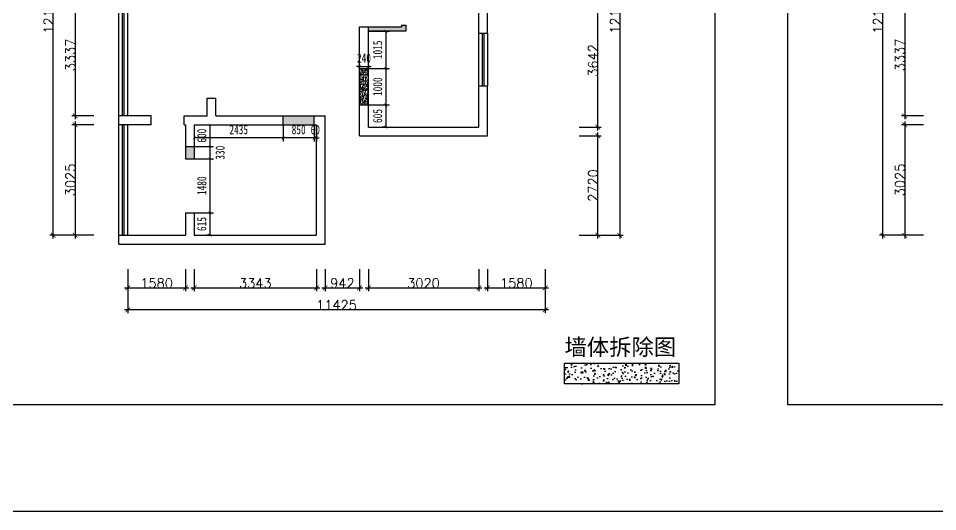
# Model space of a CAD drawing. Header units: millimetres. Extents: x -2231407 to 1513712, y -2704583 to 257.
# Drawn here: x 542322 to 567480, y -1362077 to -1348584 of the extents above; entities that cross this region are included whole.
import ezdxf

# ---------------------------------------------------------------- set-up
doc = ezdxf.new("R2010")
doc.units = ezdxf.units.MM
for name, color, linetype in [('IBS-Refe', 50, 'Continuous'), ('填充', 251, 'Continuous'), ('墙线', 7, 'Continuous')]:
    doc.layers.add(name, color=color, linetype=linetype)
doc.styles.get("Standard").update_dxf_attribs({"font": 'txt', "bigfont": 'gbcbig.shx'})
doc.styles.add('文字', font='')
doc.styles.add('说明文字', font='', dxfattribs={"width": 0.75})
doc.styles.get('文字').set_extended_font_data('SimSun')
doc.styles.get('说明文字').set_extended_font_data('SimSun')
doc.dimstyles.new('1--100', dxfattribs={"dimscale": 100, "dimtxt": 2.5, "dimasz": 0.8, "dimexe": 1, "dimexo": 0.1, "dimgap": 1, "dimtad": 3, "dimdec": 4, "dimrnd": 5, "dimzin": 0, "dimdsep": 46, "dimtxsty": '说明文字', "dimblk": 'ARCHTICK', "dimcen": 0.13, "dimazin": 0, "dimtfac": 1, "dimtdec": 4, "dimtix": 1, "dimtmove": 2, "dimatfit": 3, "dimldrblk": '0定义箭头', "dimfxl": 5, "dimfxlon": 1, "dimtvp": 1, "dimtolj": 1, "dimtzin": 0, "dimarcsym": 0})
doc.dimstyles.new('ISO-25$0', dxfattribs={"dimscale": 0, "dimtxt": 60, "dimasz": 30, "dimexe": 15, "dimexo": 15, "dimtad": 1, "dimdec": 4, "dimlunit": 6, "dimtxsty": 'Standard', "dimblk": 'ARCHTICK', "dimblk1": 'ARCHTICK', "dimblk2": 'ARCHTICK', "dimsah": 1, "dimcen": 3, "dimdle": 3, "dimse2": 1, "dimsd2": 1, "dimadec": 0, "dimazin": 0, "dimtfac": 1, "dimtdec": 4, "dimtmove": 0, "dimatfit": 3, "dimldrblk": 'DOT', "dimfxl": 1, "dimtolj": 1, "dimtzin": 0, "dimarcsym": 0})

# ---------------------------------------------------------------- blocks, each defined once
blk = doc.blocks.new('_ArchTick')
at = {"color": 0, "linetype": 'ByBlock', "const_width": 0.15}
blk.add_lwpolyline([(-0.5, -0.5), (0.5, 0.5)], dxfattribs=at)
blk = doc.blocks.new('*D186')
at = {"color": 250, "lineweight": -2}
for p, q in [((545315, -1355447), (545315, -1356047)), ((546895, -1355447), (546895, -1356047)), ((545225, -1355957), (546985, -1355957))]:
    blk.add_line(p, q, dxfattribs=at)
at = {"layer": 'Defpoints', "color": 0}
for p in [(545315, -1355357), (546895, -1355357), (546895, -1355957)]:
    blk.add_point(p, dxfattribs=at)
at = {"color": 250, "lineweight": -2, "xscale": 130, "yscale": 130, "zscale": 130, "rotation": 180}
blk.add_blockref('_ArchTick', (545315, -1355957), dxfattribs=at)
at = {"color": 250, "lineweight": -2, "xscale": 130, "yscale": 130, "zscale": 130}
blk.add_blockref('_ArchTick', (546895, -1355957), dxfattribs=at)
at = {"color": 0, "insert": (546105, -1355827), "char_height": 260, "attachment_point": 5}
blk.add_mtext('1580', dxfattribs=at)
blk = doc.blocks.new('*D187')
at = {"color": 250, "lineweight": -2}
for p, q in [((547135, -1355447), (547135, -1356047)), ((550478, -1355447), (550478, -1356047)), ((547045, -1355957), (550568, -1355957))]:
    blk.add_line(p, q, dxfattribs=at)
at = {"layer": 'Defpoints', "color": 0}
for p in [(547135, -1355357), (550478, -1355357), (550478, -1355957)]:
    blk.add_point(p, dxfattribs=at)
at = {"color": 250, "lineweight": -2, "xscale": 130, "yscale": 130, "zscale": 130, "rotation": 180}
blk.add_blockref('_ArchTick', (547135, -1355957), dxfattribs=at)
at = {"color": 250, "lineweight": -2, "xscale": 130, "yscale": 130, "zscale": 130}
blk.add_blockref('_ArchTick', (550478, -1355957), dxfattribs=at)
at = {"color": 0, "insert": (548807, -1355827), "char_height": 260, "attachment_point": 5}
blk.add_mtext('3343', dxfattribs=at)
blk = doc.blocks.new('*D188')
at = {"color": 250, "lineweight": -2}
for p, q in [((550718, -1355447), (550718, -1356047)), ((551660, -1355447), (551660, -1356047)), ((550628, -1355957), (551750, -1355957))]:
    blk.add_line(p, q, dxfattribs=at)
at = {"layer": 'Defpoints', "color": 0}
for p in [(550718, -1355357), (551660, -1355357), (551660, -1355957)]:
    blk.add_point(p, dxfattribs=at)
at = {"color": 250, "lineweight": -2, "xscale": 130, "yscale": 130, "zscale": 130, "rotation": 180}
blk.add_blockref('_ArchTick', (550718, -1355957), dxfattribs=at)
at = {"color": 250, "lineweight": -2, "xscale": 130, "yscale": 130, "zscale": 130}
blk.add_blockref('_ArchTick', (551660, -1355957), dxfattribs=at)
at = {"color": 0, "insert": (551189, -1355827), "char_height": 260, "attachment_point": 5}
blk.add_mtext('942', dxfattribs=at)
blk = doc.blocks.new('*D189')
at = {"color": 250, "lineweight": -2}
for p, q in [((551900, -1355447), (551900, -1356047)), ((554920, -1355447), (554920, -1356047)), ((551810, -1355957), (555010, -1355957))]:
    blk.add_line(p, q, dxfattribs=at)
at = {"layer": 'Defpoints', "color": 0}
for p in [(551900, -1355357), (554920, -1355357), (554920, -1355957)]:
    blk.add_point(p, dxfattribs=at)
at = {"color": 250, "lineweight": -2, "xscale": 130, "yscale": 130, "zscale": 130, "rotation": 180}
blk.add_blockref('_ArchTick', (551900, -1355957), dxfattribs=at)
at = {"color": 250, "lineweight": -2, "xscale": 130, "yscale": 130, "zscale": 130}
blk.add_blockref('_ArchTick', (554920, -1355957), dxfattribs=at)
at = {"color": 0, "insert": (553410, -1355827), "char_height": 260, "attachment_point": 5}
blk.add_mtext('3020', dxfattribs=at)
blk = doc.blocks.new('*D190')
at = {"color": 250, "lineweight": -2}
for p, q in [((555160, -1355447), (555160, -1356047)), ((556740, -1355447), (556740, -1356047)), ((555070, -1355957), (556830, -1355957))]:
    blk.add_line(p, q, dxfattribs=at)
at = {"layer": 'Defpoints', "color": 0}
for p in [(555160, -1355357), (556740, -1355357), (556740, -1355957)]:
    blk.add_point(p, dxfattribs=at)
at = {"color": 250, "lineweight": -2, "xscale": 130, "yscale": 130, "zscale": 130, "rotation": 180}
blk.add_blockref('_ArchTick', (555160, -1355957), dxfattribs=at)
at = {"color": 250, "lineweight": -2, "xscale": 130, "yscale": 130, "zscale": 130}
blk.add_blockref('_ArchTick', (556740, -1355957), dxfattribs=at)
at = {"color": 0, "insert": (555950, -1355827), "char_height": 260, "attachment_point": 5}
blk.add_mtext('1580', dxfattribs=at)
blk = doc.blocks.new('*D191')
at = {"color": 250, "lineweight": -2}
for p, q in [((545315, -1356047), (545315, -1356647)), ((556740, -1356047), (556740, -1356647)), ((556830, -1356557), (545225, -1356557))]:
    blk.add_line(p, q, dxfattribs=at)
at = {"layer": 'Defpoints', "color": 0}
for p in [(545315, -1355957), (556740, -1355957), (545315, -1356557)]:
    blk.add_point(p, dxfattribs=at)
at = {"color": 250, "lineweight": -2, "xscale": 130, "yscale": 130, "zscale": 130, "rotation": 180}
blk.add_blockref('_ArchTick', (545315, -1356557), dxfattribs=at)
at = {"color": 250, "lineweight": -2, "xscale": 130, "yscale": 130, "zscale": 130}
blk.add_blockref('_ArchTick', (556740, -1356557), dxfattribs=at)
at = {"color": 0, "insert": (551028, -1356427), "char_height": 260, "attachment_point": 5}
blk.add_mtext('11425', dxfattribs=at)
blk = doc.blocks.new('*D194')
at = {"color": 250, "lineweight": -2}
for p, q in [((544385, -1347915), (543785, -1347915)), ((543875, -1347825), (543875, -1351342)), ((544385, -1351252), (543785, -1351252))]:
    blk.add_line(p, q, dxfattribs=at)
at = {"layer": 'Defpoints', "color": 0}
for p in [(544475, -1347915), (543875, -1351252), (544475, -1351252)]:
    blk.add_point(p, dxfattribs=at)
at = {"color": 250, "lineweight": -2, "xscale": 130, "yscale": 130, "zscale": 130}
for p, rotation in [((543875, -1347915), 90), ((543875, -1351252), 270)]:
    blk.add_blockref('_ArchTick', p, dxfattribs=dict(at, rotation=rotation))
at = {"color": 0, "insert": (543745, -1349584), "char_height": 260, "attachment_point": 5, "rotation": 90}
blk.add_mtext('3337', dxfattribs=at)
blk = doc.blocks.new('*D195')
at = {"color": 250, "lineweight": -2}
for p, q in [((544385, -1351492), (543785, -1351492)), ((543875, -1351402), (543875, -1354607)), ((544385, -1354517), (543785, -1354517))]:
    blk.add_line(p, q, dxfattribs=at)
at = {"layer": 'Defpoints', "color": 0}
for p in [(544475, -1351492), (543875, -1354517), (544475, -1354517)]:
    blk.add_point(p, dxfattribs=at)
at = {"color": 250, "lineweight": -2, "xscale": 130, "yscale": 130, "zscale": 130}
for p, rotation in [((543875, -1351492), 90), ((543875, -1354517), 270)]:
    blk.add_blockref('_ArchTick', p, dxfattribs=dict(at, rotation=rotation))
at = {"color": 0, "insert": (543745, -1353005), "char_height": 260, "attachment_point": 5, "rotation": 90}
blk.add_mtext('3025', dxfattribs=at)
blk = doc.blocks.new('*D196')
at = {"color": 250, "lineweight": -2}
for p, q in [((543785, -1342375), (543185, -1342375)), ((543275, -1354607), (543275, -1342285)), ((543785, -1354517), (543185, -1354517))]:
    blk.add_line(p, q, dxfattribs=at)
at = {"layer": 'Defpoints', "color": 0}
for p in [(543275, -1342375), (543875, -1342375), (543875, -1354517)]:
    blk.add_point(p, dxfattribs=at)
at = {"color": 250, "lineweight": -2, "xscale": 130, "yscale": 130, "zscale": 130}
for p, rotation in [((543275, -1342375), 90), ((543275, -1354517), 270)]:
    blk.add_blockref('_ArchTick', p, dxfattribs=dict(at, rotation=rotation))
at = {"color": 0, "insert": (543145, -1348446), "char_height": 260, "attachment_point": 5, "rotation": 90}
blk.add_mtext('12142', dxfattribs=at)
blk = doc.blocks.new('*D203')
at = {"color": 250, "lineweight": -2}
for p, q in [((558180, -1354607), (558180, -1351707)), ((557670, -1351797), (558270, -1351797)), ((557670, -1354517), (558270, -1354517))]:
    blk.add_line(p, q, dxfattribs=at)
at = {"layer": 'Defpoints', "color": 0}
for p in [(557580, -1351797), (558180, -1351797), (557580, -1354517)]:
    blk.add_point(p, dxfattribs=at)
at = {"color": 250, "lineweight": -2, "xscale": 130, "yscale": 130, "zscale": 130}
for p, rotation in [((558180, -1351797), 90), ((558180, -1354517), 270)]:
    blk.add_blockref('_ArchTick', p, dxfattribs=dict(at, rotation=rotation))
at = {"color": 0, "insert": (558050, -1353157), "char_height": 260, "attachment_point": 5, "rotation": 90}
blk.add_mtext('2720', dxfattribs=at)
blk = doc.blocks.new('*D204')
at = {"color": 250, "lineweight": -2}
for p, q in [((557670, -1347915), (558270, -1347915)), ((558180, -1351647), (558180, -1347825)), ((557670, -1351557), (558270, -1351557))]:
    blk.add_line(p, q, dxfattribs=at)
at = {"layer": 'Defpoints', "color": 0}
for p in [(557580, -1347915), (558180, -1347915), (557580, -1351557)]:
    blk.add_point(p, dxfattribs=at)
at = {"color": 250, "lineweight": -2, "xscale": 130, "yscale": 130, "zscale": 130}
for p, rotation in [((558180, -1347915), 90), ((558180, -1351557), 270)]:
    blk.add_blockref('_ArchTick', p, dxfattribs=dict(at, rotation=rotation))
at = {"color": 0, "insert": (558050, -1349736), "char_height": 260, "attachment_point": 5, "rotation": 90}
blk.add_mtext('3642', dxfattribs=at)
blk = doc.blocks.new('*D207')
at = {"color": 250, "lineweight": -2}
for p, q in [((558270, -1342375), (558870, -1342375)), ((558780, -1342285), (558780, -1354607)), ((558270, -1354517), (558870, -1354517))]:
    blk.add_line(p, q, dxfattribs=at)
at = {"layer": 'Defpoints', "color": 0}
for p in [(558180, -1342375), (558180, -1354517), (558780, -1354517)]:
    blk.add_point(p, dxfattribs=at)
at = {"color": 250, "lineweight": -2, "xscale": 130, "yscale": 130, "zscale": 130}
for p, rotation in [((558780, -1342375), 90), ((558780, -1354517), 270)]:
    blk.add_blockref('_ArchTick', p, dxfattribs=dict(at, rotation=rotation))
at = {"color": 0, "insert": (558650, -1348446), "char_height": 260, "attachment_point": 5, "rotation": 90}
blk.add_mtext('12142', dxfattribs=at)
blk = doc.blocks.new('*D208')
at = {"color": 1, "lineweight": -2, "ltscale": 3}
for p, q in [((550418, -1351503), (550418, -1351955)), ((550478, -1351502), (550478, -1351955)), ((550418, -1351855), (550338, -1351855)), ((550478, -1351855), (550418, -1351855)), ((550478, -1351855), (550558, -1351855))]:
    blk.add_line(p, q, dxfattribs=at)
at = {"layer": 'Defpoints', "color": 0, "ltscale": 3}
for p in [(550418, -1351493), (550478, -1351492), (550418, -1351855)]:
    blk.add_point(p, dxfattribs=at)
at = {"color": 1, "lineweight": -2, "ltscale": 3, "xscale": 80, "yscale": 80, "zscale": 80}
blk.add_blockref('_ArchTick', (550418, -1351855), dxfattribs=at)
at = {"color": 1, "lineweight": -2, "ltscale": 3, "xscale": 80, "yscale": 80, "zscale": 80, "rotation": 180}
blk.add_blockref('_ArchTick', (550478, -1351855), dxfattribs=at)
at = {"color": 2, "ltscale": 3, "insert": (550448, -1351630), "char_height": 250, "attachment_point": 5, "style": '说明文字'}
blk.add_mtext('\\A1;60', dxfattribs=at)
blk = doc.blocks.new('0定义箭头')
at = {"layer": 'IBS-Refe', "color": 3}
for p, q in [((-0.37, 0), (-2.13, 0)), ((-1.44, 1.15), (-1.09, 1.44)), ((-1.44, 1.15), (-0.37, 0)), ((-1.44, -1.15), (-0.37, 0)), ((-1.09, 1.44), (0, 0)), ((-1.09, -1.44), (0, 0)), ((-1.44, -1.15), (-1.09, -1.44))]:
    blk.add_line(p, q, dxfattribs=at)
for points in [[(-1.44, 1.15), (-1.09, 1.44), (-0.37, 0), (0, 0)], [(-1.44, -1.15), (-1.09, -1.44), (-0.37, 0), (0, 0)]]:
    blk.add_solid(points, dxfattribs=at)
blk = doc.blocks.new('*D209')
at = {"color": 1, "lineweight": -2, "ltscale": 3}
for p, q in [((549568, -1351503), (549568, -1351955)), ((550418, -1351503), (550418, -1351955)), ((550418, -1351855), (549568, -1351855))]:
    blk.add_line(p, q, dxfattribs=at)
at = {"layer": 'Defpoints', "color": 0, "ltscale": 3}
for p in [(549568, -1351493), (550418, -1351493), (549568, -1351855)]:
    blk.add_point(p, dxfattribs=at)
at = {"color": 1, "lineweight": -2, "ltscale": 3, "xscale": 80, "yscale": 80, "zscale": 80, "rotation": 180}
blk.add_blockref('_ArchTick', (549568, -1351855), dxfattribs=at)
at = {"color": 1, "lineweight": -2, "ltscale": 3, "xscale": 80, "yscale": 80, "zscale": 80}
blk.add_blockref('_ArchTick', (550418, -1351855), dxfattribs=at)
at = {"color": 2, "ltscale": 3, "insert": (549993, -1351630), "char_height": 250, "attachment_point": 5, "style": '说明文字'}
blk.add_mtext('\\A1;850', dxfattribs=at)
blk = doc.blocks.new('*D210')
at = {"color": 1, "lineweight": -2, "ltscale": 3}
for p, q in [((547135, -1351502), (547135, -1351955)), ((549568, -1351503), (549568, -1351955)), ((549568, -1351855), (547135, -1351855))]:
    blk.add_line(p, q, dxfattribs=at)
at = {"layer": 'Defpoints', "color": 0, "ltscale": 3}
for p in [(547135, -1351492), (549568, -1351493), (547135, -1351855)]:
    blk.add_point(p, dxfattribs=at)
at = {"color": 1, "lineweight": -2, "ltscale": 3, "xscale": 80, "yscale": 80, "zscale": 80, "rotation": 180}
blk.add_blockref('_ArchTick', (547135, -1351855), dxfattribs=at)
at = {"color": 1, "lineweight": -2, "ltscale": 3, "xscale": 80, "yscale": 80, "zscale": 80}
blk.add_blockref('_ArchTick', (549568, -1351855), dxfattribs=at)
at = {"color": 2, "ltscale": 3, "insert": (548352, -1351630), "char_height": 250, "attachment_point": 5, "style": '说明文字'}
blk.add_mtext('\\A1;2435', dxfattribs=at)
blk = doc.blocks.new('*D211')
at = {"color": 1, "lineweight": -2, "ltscale": 3}
for p, q in [((547145, -1351492), (547666, -1351492)), ((547566, -1351492), (547566, -1352093)), ((547145, -1352093), (547666, -1352093))]:
    blk.add_line(p, q, dxfattribs=at)
at = {"layer": 'Defpoints', "color": 0, "ltscale": 3}
for p in [(547135, -1351492), (547135, -1352093), (547566, -1352093)]:
    blk.add_point(p, dxfattribs=at)
at = {"color": 1, "lineweight": -2, "ltscale": 3, "xscale": 80, "yscale": 80, "zscale": 80}
for p, rotation in [((547566, -1351492), 90), ((547566, -1352093), 270)]:
    blk.add_blockref('_ArchTick', p, dxfattribs=dict(at, rotation=rotation))
at = {"color": 2, "ltscale": 3, "insert": (547341, -1351793), "char_height": 250, "attachment_point": 5, "rotation": 90, "style": '说明文字'}
blk.add_mtext('\\A1;600', dxfattribs=at)
blk = doc.blocks.new('*D212')
at = {"color": 1, "lineweight": -2, "ltscale": 3}
for p, q in [((547145, -1352093), (547666, -1352093)), ((547566, -1352093), (547566, -1352422)), ((547145, -1352422), (547666, -1352422))]:
    blk.add_line(p, q, dxfattribs=at)
at = {"layer": 'Defpoints', "color": 0, "ltscale": 3}
for p in [(547135, -1352093), (547135, -1352422), (547566, -1352422)]:
    blk.add_point(p, dxfattribs=at)
at = {"color": 1, "lineweight": -2, "ltscale": 3, "xscale": 80, "yscale": 80, "zscale": 80}
for p, rotation in [((547566, -1352093), 90), ((547566, -1352422), 270)]:
    blk.add_blockref('_ArchTick', p, dxfattribs=dict(at, rotation=rotation))
at = {"color": 2, "ltscale": 3, "insert": (547843, -1352258), "char_height": 250, "attachment_point": 5, "rotation": 90, "style": '说明文字'}
blk.add_mtext('\\A1;330', dxfattribs=at)
blk = doc.blocks.new('*D213')
at = {"color": 1, "lineweight": -2, "ltscale": 3}
for p, q in [((547145, -1352422), (547666, -1352422)), ((547566, -1352422), (547566, -1353902)), ((547145, -1353902), (547666, -1353902))]:
    blk.add_line(p, q, dxfattribs=at)
at = {"layer": 'Defpoints', "color": 0, "ltscale": 3}
for p in [(547135, -1352422), (547135, -1353902), (547566, -1353902)]:
    blk.add_point(p, dxfattribs=at)
at = {"color": 1, "lineweight": -2, "ltscale": 3, "xscale": 80, "yscale": 80, "zscale": 80}
for p, rotation in [((547566, -1352422), 90), ((547566, -1353902), 270)]:
    blk.add_blockref('_ArchTick', p, dxfattribs=dict(at, rotation=rotation))
at = {"color": 2, "ltscale": 3, "insert": (547341, -1353162), "char_height": 250, "attachment_point": 5, "rotation": 90, "style": '说明文字'}
blk.add_mtext('\\A1;1480', dxfattribs=at)
blk = doc.blocks.new('*D214')
at = {"color": 1, "lineweight": -2, "ltscale": 3}
for p, q in [((547145, -1353902), (547666, -1353902)), ((547566, -1353902), (547566, -1354517)), ((547566, -1354517), (547466, -1354517))]:
    blk.add_line(p, q, dxfattribs=at)
at = {"layer": 'Defpoints', "color": 0, "ltscale": 3}
for p in [(547135, -1353902), (547566, -1354517), (547566, -1354517)]:
    blk.add_point(p, dxfattribs=at)
at = {"color": 1, "lineweight": -2, "ltscale": 3, "xscale": 80, "yscale": 80, "zscale": 80}
for p, rotation in [((547566, -1353902), 90), ((547566, -1354517), 270)]:
    blk.add_blockref('_ArchTick', p, dxfattribs=dict(at, rotation=rotation))
at = {"color": 2, "ltscale": 3, "insert": (547341, -1354210), "char_height": 250, "attachment_point": 5, "rotation": 90, "style": '说明文字'}
blk.add_mtext('\\A1;615', dxfattribs=at)
blk = doc.blocks.new('*D215')
at = {"color": 1, "lineweight": -2, "ltscale": 3}
for p, q in [((551910, -1348937), (552480, -1348937)), ((552380, -1348937), (552380, -1349953)), ((551910, -1349953), (552480, -1349953))]:
    blk.add_line(p, q, dxfattribs=at)
at = {"layer": 'Defpoints', "color": 0, "ltscale": 3}
for p in [(551900, -1348937), (551900, -1349953), (552380, -1349953)]:
    blk.add_point(p, dxfattribs=at)
at = {"color": 1, "lineweight": -2, "ltscale": 3, "xscale": 80, "yscale": 80, "zscale": 80}
for p, rotation in [((552380, -1348937), 90), ((552380, -1349953), 270)]:
    blk.add_blockref('_ArchTick', p, dxfattribs=dict(at, rotation=rotation))
at = {"color": 2, "ltscale": 3, "insert": (552155, -1349445), "char_height": 250, "attachment_point": 5, "rotation": 90, "style": '说明文字'}
blk.add_mtext('\\A1;1015', dxfattribs=at)
blk = doc.blocks.new('*D216')
at = {"color": 1, "lineweight": -2, "ltscale": 3}
for p, q in [((551910, -1349953), (552480, -1349953)), ((552380, -1349953), (552380, -1350953)), ((551910, -1350953), (552480, -1350953))]:
    blk.add_line(p, q, dxfattribs=at)
at = {"layer": 'Defpoints', "color": 0, "ltscale": 3}
for p in [(551900, -1349953), (551900, -1350953), (552380, -1350953)]:
    blk.add_point(p, dxfattribs=at)
at = {"color": 1, "lineweight": -2, "ltscale": 3, "xscale": 80, "yscale": 80, "zscale": 80}
for p, rotation in [((552380, -1349953), 90), ((552380, -1350953), 270)]:
    blk.add_blockref('_ArchTick', p, dxfattribs=dict(at, rotation=rotation))
at = {"color": 2, "ltscale": 3, "insert": (552155, -1350453), "char_height": 250, "attachment_point": 5, "rotation": 90, "style": '说明文字'}
blk.add_mtext('\\A1;1000', dxfattribs=at)
blk = doc.blocks.new('*D217')
at = {"color": 1, "lineweight": -2, "ltscale": 3}
for p, q in [((551910, -1350953), (552480, -1350953)), ((552380, -1350953), (552380, -1351557)), ((552380, -1351557), (552280, -1351557))]:
    blk.add_line(p, q, dxfattribs=at)
at = {"layer": 'Defpoints', "color": 0, "ltscale": 3}
for p in [(551900, -1350953), (552380, -1351557), (552380, -1351557)]:
    blk.add_point(p, dxfattribs=at)
at = {"color": 1, "lineweight": -2, "ltscale": 3, "xscale": 80, "yscale": 80, "zscale": 80}
for p, rotation in [((552380, -1350953), 90), ((552380, -1351557), 270)]:
    blk.add_blockref('_ArchTick', p, dxfattribs=dict(at, rotation=rotation))
at = {"color": 2, "ltscale": 3, "insert": (552155, -1351255), "char_height": 250, "attachment_point": 5, "rotation": 90, "style": '说明文字'}
blk.add_mtext('\\A1;605', dxfattribs=at)
blk = doc.blocks.new('*D218')
at = {"color": 1, "lineweight": -2, "ltscale": 3}
for p, q in [((551660, -1349897), (551580, -1349897)), ((551660, -1349943), (551660, -1349797)), ((551660, -1349897), (551900, -1349897)), ((551900, -1349943), (551900, -1349797)), ((551900, -1349897), (551980, -1349897))]:
    blk.add_line(p, q, dxfattribs=at)
at = {"layer": 'Defpoints', "color": 0, "ltscale": 3}
for p in [(551660, -1349953), (551900, -1349897), (551900, -1349953)]:
    blk.add_point(p, dxfattribs=at)
at = {"color": 1, "lineweight": -2, "ltscale": 3, "xscale": 80, "yscale": 80, "zscale": 80}
blk.add_blockref('_ArchTick', (551660, -1349897), dxfattribs=at)
at = {"color": 1, "lineweight": -2, "ltscale": 3, "xscale": 80, "yscale": 80, "zscale": 80, "rotation": 180}
blk.add_blockref('_ArchTick', (551900, -1349897), dxfattribs=at)
at = {"color": 2, "ltscale": 3, "insert": (551780, -1349672), "char_height": 250, "attachment_point": 5, "style": '说明文字'}
blk.add_mtext('\\A1;240', dxfattribs=at)
blk = doc.blocks.new('*D246')
at = {"color": 250, "lineweight": -2}
for p, q in [((567090, -1347916), (566490, -1347916)), ((566580, -1347826), (566580, -1351343)), ((567090, -1351253), (566490, -1351253))]:
    blk.add_line(p, q, dxfattribs=at)
at = {"layer": 'Defpoints', "color": 0}
for p in [(567180, -1347916), (566580, -1351253), (567180, -1351253)]:
    blk.add_point(p, dxfattribs=at)
at = {"color": 250, "lineweight": -2, "xscale": 130, "yscale": 130, "zscale": 130}
for p, rotation in [((566580, -1347916), 90), ((566580, -1351253), 270)]:
    blk.add_blockref('_ArchTick', p, dxfattribs=dict(at, rotation=rotation))
at = {"color": 0, "insert": (566450, -1349584), "char_height": 260, "attachment_point": 5, "rotation": 90}
blk.add_mtext('3337', dxfattribs=at)
blk = doc.blocks.new('*D247')
at = {"color": 250, "lineweight": -2}
for p, q in [((567090, -1351493), (566490, -1351493)), ((566580, -1351403), (566580, -1354608)), ((567090, -1354518), (566490, -1354518))]:
    blk.add_line(p, q, dxfattribs=at)
at = {"layer": 'Defpoints', "color": 0}
for p in [(567180, -1351493), (566580, -1354518), (567180, -1354518)]:
    blk.add_point(p, dxfattribs=at)
at = {"color": 250, "lineweight": -2, "xscale": 130, "yscale": 130, "zscale": 130}
for p, rotation in [((566580, -1351493), 90), ((566580, -1354518), 270)]:
    blk.add_blockref('_ArchTick', p, dxfattribs=dict(at, rotation=rotation))
at = {"color": 0, "insert": (566450, -1353005), "char_height": 260, "attachment_point": 5, "rotation": 90}
blk.add_mtext('3025', dxfattribs=at)
blk = doc.blocks.new('*D248')
at = {"color": 250, "lineweight": -2}
for p, q in [((566490, -1342376), (565890, -1342376)), ((565980, -1354608), (565980, -1342286)), ((566490, -1354518), (565890, -1354518))]:
    blk.add_line(p, q, dxfattribs=at)
at = {"layer": 'Defpoints', "color": 0}
for p in [(565980, -1342376), (566580, -1342376), (566580, -1354518)]:
    blk.add_point(p, dxfattribs=at)
at = {"color": 250, "lineweight": -2, "xscale": 130, "yscale": 130, "zscale": 130}
for p, rotation in [((565980, -1342376), 90), ((565980, -1354518), 270)]:
    blk.add_blockref('_ArchTick', p, dxfattribs=dict(at, rotation=rotation))
at = {"color": 0, "insert": (565850, -1348447), "char_height": 260, "attachment_point": 5, "rotation": 90}
blk.add_mtext('12142', dxfattribs=at)

msp = doc.modelspace()

# ---------------------------------------------------------------- hatches: boundary and pattern name
at = {"layer": '填充'}
h = msp.add_hatch(dxfattribs=at)
h.set_pattern_fill('AR-CONC', color=256, scale=0.5)
h.set_pattern_definition([(50, (525969.26, -677578.31), (91.0923345, -7.969543), [9.525, -104.775]), (355, (525969.26, -677578.31), (-17.621711, 95.528423), [7.62, -83.820292]), (100.451445, (525976.85, -677578.98), (73.470624, 87.558876), [8.095004, -89.045122]), (46.1842, (525969.26, -677552.91), (135.53952, -21.021164), [14.2875, -157.1625]), (96.635558, (525980.56, -677554.66), (118.702067, 123.713062), [12.142512, -133.567804]), (351.18415, (525969.26, -677552.91), (118.702067, 123.713062), [11.429984, -125.729866]), (21, (525981.96, -677559.26), (75.807196, -51.132599), [9.525, -104.775]), (326, (525981.96, -677559.26), (30.901014, 92.093983), [7.62, -83.82]), (71.451445, (525988.28, -677563.52), (106.70821, 40.961384), [8.095004, -89.044969]), (37.5, (525969.26, -677578.312), (1.5443016, 42.2775194), [0, -82.804, 0, -85.09, 0, -84.1375]), (7.5, (525969.26, -677578.31), (33.4098313, 50.0902874), [0, -48.514, 0, -80.899, 0, -32.0675]), (327.5, (525940.94, -677578.312), (67.7952976, -2.864372), [0, -31.75, 0, -99.06, 0, -131.445]), (317.5, (525928.24, -677578.31), (74.0645907, 12.7132455), [0, -41.275, 0, -65.786, 0, -93.345])])
h.paths.add_polyline_path([(547727.84183, -1348265.94222), (547487.84183, -1348265.94222), (547487.84183, -1348402.33287), (547727.84183, -1348402.33287)])
h.paths.add_polyline_path([(550417.84183, -1351252.33287), (549567.84183, -1351252.33287), (549567.84183, -1351492.33287), (550417.84183, -1351492.33287)])
h.paths.add_polyline_path([(547135.32054, -1352092.94222), (546895.32054, -1352092.94222), (546895.32054, -1352422.33287), (547135.32054, -1352422.33287)])
h.paths.add_polyline_path([(552925.32054, -1348766.33287), (552805.32054, -1348766.33287), (552805.32054, -1348817.33287), (551900.32054, -1348817.33287), (551900.32054, -1348937.33287), (552925.32054, -1348937.33287)])
h.paths.add_polyline_path([(552925.32054, -1347915.33287), (552805.32054, -1347915.33287), (552805.32054, -1347966.33287), (552925.32054, -1347966.33287)])
h.paths.add_polyline_path([(550720.32054, -1347675.33287), (550660.32054, -1347675.33287), (550660.32054, -1347915.33287), (550720.32054, -1347915.33287)])
h.paths.add_polyline_path([(551660.32054, -1347675.33287), (551600.32054, -1347675.33287), (551600.32054, -1347915.33287), (551660.32054, -1347915.33287)])
h.paths.add_polyline_path([(551900.32054, -1346675.33287), (551660.32054, -1346675.33287), (551660.32054, -1347915.33287), (551900.32054, -1347915.33287)])
h.paths.add_polyline_path([(555160.32054, -1345780.33287), (554920.32054, -1345780.33287), (554920.32054, -1345915.33287), (555160.32054, -1345915.33287)])
h.paths.add_polyline_path([(546995.32054, -1345285.33287), (546895.32054, -1345285.33287), (546895.32054, -1346760.33287), (546995.32054, -1346760.33287)])
h.paths.add_polyline_path([(547035.32054, -1345285.33287), (546995.32054, -1345285.33287), (546995.32054, -1346760.33287), (547035.32054, -1346760.33287)])
h.paths.add_polyline_path([(547135.32054, -1345285.33287), (547035.32054, -1345285.33287), (547035.32054, -1346760.33287), (547135.32054, -1346760.33287)])
h = msp.add_hatch(dxfattribs=at)
h.set_pattern_fill('AR-CONC', color=256, scale=0.5)
h.set_pattern_definition([(50, (-2488.73, 0), (91.0923345, -7.9695428), [9.525, -104.775]), (355, (-2488.73, 0), (-17.621711, 95.5284226), [7.62, -83.820292]), (100.451445, (-2481.14, -0.66), (73.4706235, 87.558876), [8.0950044, -89.0451223]), (46.1842, (-2488.73, 25.4), (135.5395204, -21.021164), [14.2875, -157.1625]), (96.635558, (-2477.44, 23.65), (118.702067, 123.713062), [12.142512, -133.567804]), (351.184151, (-2488.73, 25.4), (118.702067, 123.713062), [11.429984, -125.729866]), (21, (-2476.03, 19.05), (75.8071956, -51.132599), [9.525, -104.775]), (326, (-2476.03, 19.05), (30.901014, 92.093983), [7.62, -83.82]), (71.451445, (-2469.71, 14.79), (106.7082096, 40.9613844), [8.0950044, -89.044969]), (37.5, (-2488.73, 0), (1.5443016, 42.27751944), [0, -82.804, 0, -85.09, 0, -84.1375]), (7.5, (-2488.73, 0), (33.4098313, 50.0902874), [0, -48.514, 0, -80.899, 0, -32.0675]), (327.5, (-2517.052, 0), (67.7952976, -2.864372), [0, -31.75, 0, -99.06, 0, -131.445]), (317.5, (-2529.75, 0), (74.0645907, 12.7132455), [0, -41.275, 0, -65.786, 0, -93.345])])
h.paths.add_polyline_path([(551900.32054, -1349952.94222), (551660.32054, -1349952.94222), (551660.32054, -1350952.94222), (551900.32054, -1350952.94222)])
h = msp.add_hatch(dxfattribs=at)
h.set_pattern_fill('AR-CONC', color=256, scale=2)
h.set_pattern_definition([(50, (559399.25, -1357679.87), (364.37, -31.88), [38.1, -419.1]), (355, (559399.25, -1357679.87), (-70.487, 382.114), [30.48, -335.28]), (100.451, (559429.62, -1357682.53), (293.88, 350.236), [32.38, -356.18]), (46.184, (559399.25, -1357578.27), (542.16, -84.085), [57.15, -628.65]), (96.636, (559444.43, -1357585.3), (474.81, 494.85), [48.57, -534.27]), (351.184, (559399.25, -1357578.27), (474.81, 494.85), [45.72, -502.92]), (21, (559450.05, -1357603.67), (303.23, -204.53), [38.1, -419.1]), (326, (559450.05, -1357603.67), (123.604, 368.376), [30.48, -335.28]), (71.451, (559475.32, -1357620.7), (426.833, 163.846), [32.38, -356.18]), (37.5, (559399.25, -1357679.87), (6.177, 169.11), [0, -331.216, 0, -340.36, 0, -336.55]), (7.5, (559399.25, -1357679.87), (133.64, 200.361), [0, -194.056, 0, -323.596, 0, -128.27]), (327.5, (559285.97, -1357679.87), (271.181, -11.4575), [0, -127, 0, -396.24, 0, -525.78]), (317.5, (559235.17, -1357679.87), (296.258, 50.853), [0, -165.1, 0, -263.144, 0, -373.38])])
h.paths.add_polyline_path([(557269.82806, -1358018.77258), (560399.49971, -1358018.77258), (560399.49971, -1358578.9179), (557269.82806, -1358578.9179)])

# ---------------------------------------------------------------- linework, layer by layer
at = {"ltscale": 3}
for p, q in [((555160.32054, -1348987.33287), (555160.32054, -1347545.33287)), ((554920.32054, -1348987.33287), (554920.32054, -1347915.33287)), ((551660.32054, -1351797.33287), (551660.32054, -1348817.33287)), ((551660.32054, -1348817.33287), (552805.32054, -1348817.33287)), ((551900.32054, -1351557.33287), (551900.32054, -1348817.33287)), ((552925.32054, -1348937.33287), (551900.32054, -1348937.33287)), ((552805.32054, -1348766.33287), (552805.32054, -1348817.33287)), ((552805.32054, -1348766.33287), (552925.32054, -1348766.33287)), ((552925.32054, -1348766.33287), (552925.32054, -1348937.33287)), ((554920.32054, -1348987.33287), (555160.32054, -1348987.33287)), ((554920.32054, -1350432.33287), (555160.32054, -1350432.33287)), ((554920.32054, -1351557.33287), (554920.32054, -1350432.33287)), ((555160.32054, -1351797.33287), (555160.32054, -1350432.33287)), ((547487.84183, -1351252.33287), (547487.84183, -1350770.33287)), ((547487.84183, -1350770.33287), (547727.84183, -1350770.33287)), ((547727.84183, -1351252.33287), (547727.84183, -1350770.33287)), ((545957.84183, -1351252.33287), (545075.32054, -1351252.33287)), ((545075.32054, -1351492.33287), (545075.32054, -1351252.33287)), ((545957.84183, -1351492.33287), (545957.84183, -1351252.33287)), ((546857.84183, -1351492.33287), (546857.84183, -1351252.33287)), ((546857.84183, -1351252.33287), (547487.84183, -1351252.33287)), ((547727.84183, -1351252.33287), (550717.84183, -1351252.33287)), ((549567.84183, -1351492.94222), (549567.84183, -1351252.94222)), ((550417.84183, -1351492.94222), (550417.84183, -1351252.94222)), ((550717.84183, -1354757.33287), (550717.84183, -1351252.33287)), ((545957.84183, -1351492.33287), (545075.32054, -1351492.33287)), ((546857.84183, -1351492.33287), (546895.32054, -1351492.33287)), ((546895.32054, -1351492.33287), (546895.32054, -1352422.33287)), ((547135.32054, -1351492.33287), (550477.84183, -1351492.33287)), ((547135.32054, -1351492.33287), (547135.32054, -1352422.33287)), ((550477.84183, -1354517.33287), (550477.84183, -1351492.33287)), ((551900.32054, -1351557.33287), (554920.32054, -1351557.33287)), ((551660.32054, -1351797.33287), (551900.32054, -1351797.33287)), ((551660.32054, -1351797.33287), (555160.32054, -1351797.33287)), ((546895.32054, -1352422.33287), (547135.32054, -1352422.33287)), ((546895.32054, -1353902.33287), (547135.32054, -1353902.33287)), ((546895.32054, -1353902.33287), (546895.32054, -1354517.33287)), ((547135.32054, -1353902.33287), (547135.32054, -1354517.33287)), ((545075.32054, -1354517.33287), (546895.32054, -1354517.33287)), ((545075.32054, -1354757.33287), (545075.32054, -1354517.33287)), ((547135.32054, -1354517.33287), (550477.84183, -1354517.33287)), ((545075.32054, -1354757.33287), (550717.84183, -1354757.33287))]:
    msp.add_line(p, q, dxfattribs=at)
at = {"color": 8}
for p, q in [((545075.32054, -1351252.33287), (545075.32054, -1347915.33287)), ((545315.32054, -1351252.33287), (545315.32054, -1347915.33287)), ((554920.32054, -1350432.33287), (554920.32054, -1348987.33287)), ((555160.32054, -1348987.33287), (555160.32054, -1350432.33287)), ((545075.32054, -1354517.33287), (545075.32054, -1351492.33287)), ((545315.32054, -1354517.33287), (545315.32054, -1351492.33287))]:
    msp.add_line(p, q, dxfattribs=at)
at = {"color": 4}
for p, q in [((545175.32054, -1351252.33287), (545175.32054, -1347915.33287)), ((545215.32054, -1351252.33287), (545215.32054, -1347915.33287)), ((555020.32054, -1350432.33287), (555020.32054, -1348987.33287)), ((555060.32054, -1348987.33287), (555060.32054, -1350432.33287)), ((545175.32054, -1354517.33287), (545175.32054, -1351492.33287)), ((545215.32054, -1354517.33287), (545215.32054, -1351492.33287))]:
    msp.add_line(p, q, dxfattribs=at)
at = {"color": 7, "ltscale": 3}
for p, q in [((551660.32054, -1349952.94222), (551900.32054, -1349952.94222)), ((551660.32054, -1350952.94222), (551900.32054, -1350952.94222)), ((546895.32054, -1352092.94222), (547135.32054, -1352092.94222))]:
    msp.add_line(p, q, dxfattribs=at)
for points in [[(492680.32561, -1335959.26675), (818565.58796, -1335959.26675), (818565.58796, -1362077.18379), (492680.32561, -1362077.18379)], [(540675.32054, -1337735.33287), (561380.32054, -1337735.33287), (561380.32054, -1359157.33287), (540675.32054, -1359157.33287)], [(563380.32054, -1337735.94222), (584085.32054, -1337735.94222), (584085.32054, -1359157.94222), (563380.32054, -1359157.94222)]]:
    msp.add_lwpolyline(points, close=True, dxfattribs=at)
at = {"layer": '墙线', "color": 1, "lineweight": -2}
msp.add_lwpolyline([(557269.82806, -1358018.77258), (560399.49971, -1358018.77258), (560399.49971, -1358578.9179), (557269.82806, -1358578.9179)], close=True, dxfattribs=at)

# ---------------------------------------------------------------- texts
at = {"insert": (557269.26815, -1357350.77686), "char_height": 447.8976, "attachment_point": 1, "style": '文字'}
msp.add_mtext_dynamic_manual_height_columns('墙体拆除图', width=3430.1309059, gutter_width=1000, heights=[0], dxfattribs=at)

# ---------------------------------------------------------------- dimensions: what is measured, and where the dimension line sits
for base, p1, p2, picture, middle in [((543275.32054, -1342375.33287), (543875.32054, -1354517.33287), (543875.32054, -1342375.33287), '*D196', (543144.69554, -1348446.33287)), ((558780.32054, -1354517.33287), (558180.32054, -1342375.33287), (558180.32054, -1354517.33287), '*D207', (558649.69554, -1348446.33287)), ((565980.32054, -1342375.94222), (566580.32054, -1354517.94222), (566580.32054, -1342375.94222), '*D248', (565849.69554, -1348446.94222)), ((543875.32054, -1351252.33287), (544475.32054, -1347915.33287), (544475.32054, -1351252.33287), '*D194', (543744.69554, -1349583.83287)), ((558180.32054, -1347915.33287), (557580.32054, -1351557.33287), (557580.32054, -1347915.33287), '*D204', (558049.69554, -1349736.33287)), ((566580.32054, -1351252.94222), (567180.32054, -1347915.94222), (567180.32054, -1351252.94222), '*D246', (566449.69554, -1349584.44222)), ((543875.32054, -1354517.33287), (544475.32054, -1351492.33287), (544475.32054, -1354517.33287), '*D195', (543744.69554, -1353004.83287)), ((566580.32054, -1354517.94222), (567180.32054, -1351492.94222), (567180.32054, -1354517.94222), '*D247', (566449.69554, -1353005.44222)), ((558180.32054, -1351797.33287), (557580.32054, -1354517.33287), (557580.32054, -1351797.33287), '*D203', (558049.69554, -1353157.33287))]:
    dim = msp.add_linear_dim(base=base, p1=p1, p2=p2, angle=90, dimstyle='ISO-25$0', override={"dimscale": 1, "dimtxt": 260, "dimasz": 130, "dimexe": 90, "dimexo": 90, "dimdec": 0, "dimlunit": 2, "dimsah": 0, "dimcen": 2.5, "dimdle": 90, "dimse2": 0, "dimsd2": 0, "dimtdec": 0, "dimldrblk": 'ArchTick', "dimtolj": 0, "dimtzin": 8})
    dim.commit()
    dim.dimension.update_dxf_attribs({"geometry": picture, "text_midpoint": middle})
at = {"color": 7, "ltscale": 3}
for base, p1, p2, picture, middle in [((552379.881359, -1349952.942216), (551900.320537, -1348937.332872), (551900.320537, -1349952.942216), '*D215', (552154.881359, -1349445.137544)), ((552379.88136, -1350952.94222), (551900.32054, -1349952.94222), (551900.32054, -1350952.94222), '*D216', (552154.88136, -1350452.94222)), ((552379.881359, -1351557.332872), (551900.320537, -1350952.942216), (552379.881359, -1351557.332872), '*D217', (552154.881359, -1351255.137544)), ((547565.592083, -1352092.942216), (547135.320537, -1351492.332872), (547135.320537, -1352092.942216), '*D211', (547340.592083, -1351792.637544)), ((547565.59208, -1353902.33287), (547135.32054, -1352422.33287), (547135.32054, -1353902.33287), '*D213', (547340.59208, -1353162.33287)), ((547565.59208, -1354517.33287), (547135.32054, -1353902.33287), (547565.59208, -1354517.33287), '*D214', (547340.59208, -1354209.83287))]:
    dim = msp.add_linear_dim(base=base, p1=p1, p2=p2, angle=90, dimstyle='1--100', override={"dimarcsym": 1}, dxfattribs=at)
    dim.commit()
    dim.dimension.update_dxf_attribs({"geometry": picture, "text_midpoint": middle})
for base, p1, p2, picture, middle in [((551900.32054, -1349896.72195), (551660.32054, -1349952.94222), (551900.32054, -1349952.94222), '*D218', (551780.32054, -1349671.72195)), ((547135.32054, -1351855.06168), (549567.84183, -1351492.94222), (547135.32054, -1351492.33287), '*D210', (548351.58118, -1351630.06168)), ((549567.84183, -1351855.06168), (550417.84183, -1351492.94222), (549567.84183, -1351492.94222), '*D209', (549992.84183, -1351630.06168)), ((550417.84183, -1351855.06168), (550477.84183, -1351492.33287), (550417.84183, -1351492.94222), '*D208', (550447.84183, -1351630.06168))]:
    dim = msp.add_linear_dim(base=base, p1=p1, p2=p2, dimstyle='1--100', override={"dimarcsym": 1}, dxfattribs=at)
    dim.commit()
    dim.dimension.update_dxf_attribs({"geometry": picture, "text_midpoint": middle})
dim = msp.add_linear_dim(base=(547565.592083, -1352422.332872), p1=(547135.320537, -1352092.942216), p2=(547135.320537, -1352422.332872), angle=90, dimstyle='1--100', override={"dimarcsym": 1}, dxfattribs=at)
dim.commit()
dim.dimension.update_dxf_attribs({"geometry": '*D212', "text_midpoint": (547843.450885, -1352257.637544), "dimtype": 160})
for base, p1, p2, picture, middle in [((546895.32054, -1355957.33287), (545315.32054, -1355357.33287), (546895.32054, -1355357.33287), '*D186', (546105.32054, -1355826.70787)), ((550477.84183, -1355957.33287), (547135.32054, -1355357.33287), (550477.84183, -1355357.33287), '*D187', (548806.58118, -1355826.70787)), ((551660.32054, -1355957.33287), (550717.84183, -1355357.33287), (551660.32054, -1355357.33287), '*D188', (551189.08118, -1355826.70787)), ((554920.32054, -1355957.33287), (551900.32054, -1355357.33287), (554920.32054, -1355357.33287), '*D189', (553410.32054, -1355826.70787)), ((556740.32054, -1355957.33287), (555160.32054, -1355357.33287), (556740.32054, -1355357.33287), '*D190', (555950.32054, -1355826.70787)), ((545315.32054, -1356557.33287), (556740.32054, -1355957.33287), (545315.32054, -1355957.33287), '*D191', (551027.82054, -1356426.70787))]:
    dim = msp.add_linear_dim(base=base, p1=p1, p2=p2, dimstyle='ISO-25$0', override={"dimscale": 1, "dimtxt": 260, "dimasz": 130, "dimexe": 90, "dimexo": 90, "dimdec": 0, "dimlunit": 2, "dimsah": 0, "dimcen": 2.5, "dimdle": 90, "dimse2": 0, "dimsd2": 0, "dimtdec": 0, "dimldrblk": 'ArchTick', "dimtolj": 0, "dimtzin": 8})
    dim.commit()
    dim.dimension.update_dxf_attribs({"geometry": picture, "text_midpoint": middle})

doc.saveas('drawing.dxf')
